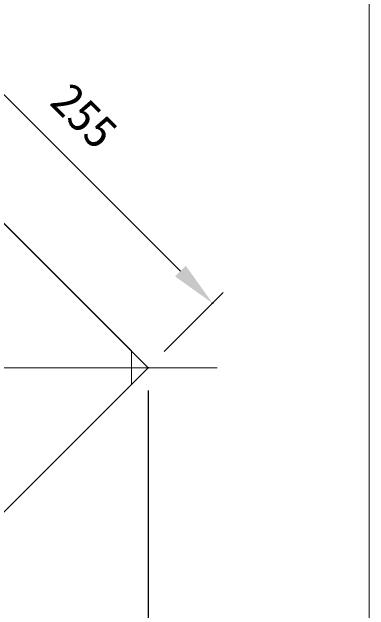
# Model space of a CAD drawing. Units: millimetres, scale not verified. Extents: x -203 to 203, y -143 to 143.
# Drawn here: x -91.5 to -68, y 55.04 to 94.42 of the extents above; entities that cross this region are included whole.
import ezdxf
from ezdxf.enums import TextEntityAlignment as Align

# ---------------------------------------------------------------- set-up
doc = ezdxf.new("R2010")
doc.units = ezdxf.units.MM
doc.header["$LTSCALE"] = 0.25
doc.header["$PDMODE"] = 32
doc.header["$PDSIZE"] = 0.05
doc.layers.add('0-1_ﾃﾞﾌｫﾙﾄ', color=7, linetype='Continuous', lineweight=18)
doc.layers.add('0-2_DEFPOINTS', color=7, linetype='Continuous')
doc.styles.add('ＭＳ ゴシック', font='')
doc.styles.get('ＭＳ ゴシック').set_extended_font_data('MS Gothic')

# ---------------------------------------------------------------- blocks, each defined once
blk = doc.blocks.new('D30')
at = {"layer": '0-1_ﾃﾞﾌｫﾙﾄ', "lineweight": 25}
for p, q in [((127.46, 218), (127.46, 182.5)), ((99.8832, 216.4088), (99.8832, 182.5)), ((124.4602, 183.5), (102.883, 183.5))]:
    blk.add_line(p, q, dxfattribs=at)
at = {"layer": '0-1_ﾃﾞﾌｫﾙﾄ'}
for points in [[(102.883, 184), (102.883, 183), (99.8832, 183.5)], [(124.4602, 183), (124.4602, 184), (127.46, 183.5)]]:
    blk.add_solid(points, dxfattribs=at)
at = {"layer": '0-2_DEFPOINTS'}
for p in [(127.46, 219.5), (99.8832, 217.9088), (99.8832, 183.5)]:
    blk.add_point(p, dxfattribs=at)
at = {"layer": '0-1_ﾃﾞﾌｫﾙﾄ', "style": 'ＭＳ ゴシック'}
blk.add_text('280', height=2.199, dxfattribs=at).set_placement((109.3859, 184.5), align=Align.BOTTOM_LEFT)
blk = doc.blocks.new('D32')
at = {"layer": '0-1_ﾃﾞﾌｫﾙﾄ', "lineweight": 25}
for p, q in [((107.1707, 234.9907), (114.5197, 242.3397)), ((115.9338, 239.5114), (129.5814, 225.8638)), ((128.5207, 220.5607), (132.4097, 224.4497))]:
    blk.add_line(p, q, dxfattribs=at)
at = {"layer": '0-1_ﾃﾞﾌｫﾙﾄ'}
for points in [[(116.2874, 239.865), (115.5803, 239.1579), (113.8126, 241.6326)], [(129.2279, 225.5103), (129.935, 226.2174), (131.7026, 223.7426)]]:
    blk.add_solid(points, dxfattribs=at)
at = {"layer": '0-2_DEFPOINTS'}
for p in [(106.11, 233.93), (131.7026, 223.7426), (127.46, 219.5)]:
    blk.add_point(p, dxfattribs=at)
at = {"layer": '0-1_ﾃﾞﾌｫﾙﾄ', "style": 'ＭＳ ゴシック'}
blk.add_text('255', height=2.199, rotation=315, dxfattribs=at).set_placement((120.4343, 236.4252), align=Align.BOTTOM_LEFT)

msp = doc.modelspace()

# ---------------------------------------------------------------- linework, layer by layer
at = {"layer": '0-1_ﾃﾞﾌｫﾙﾄ'}
for p, q in [((-68, 133), (-68, -109)), ((-92.84, 81.3), (-83.64, 72.1)), ((-83.64, 69.9), (-83.64, 72.1)), ((-83.64, 69.9), (-83.64, 72.1)), ((-78, 71), (-115, 71)), ((-92.84, 60.7), (-83.64, 69.9))]:
    msp.add_line(p, q, dxfattribs=at)
msp.add_lwpolyline([(-113, 40.54), (-82.54, 71), (-113, 101.46)], dxfattribs=at)

# ---------------------------------------------------------------- block references
for name in ['D32', 'D30']:
    msp.add_blockref(name, (-210, -148.5), dxfattribs=at)

doc.saveas('drawing.dxf')
